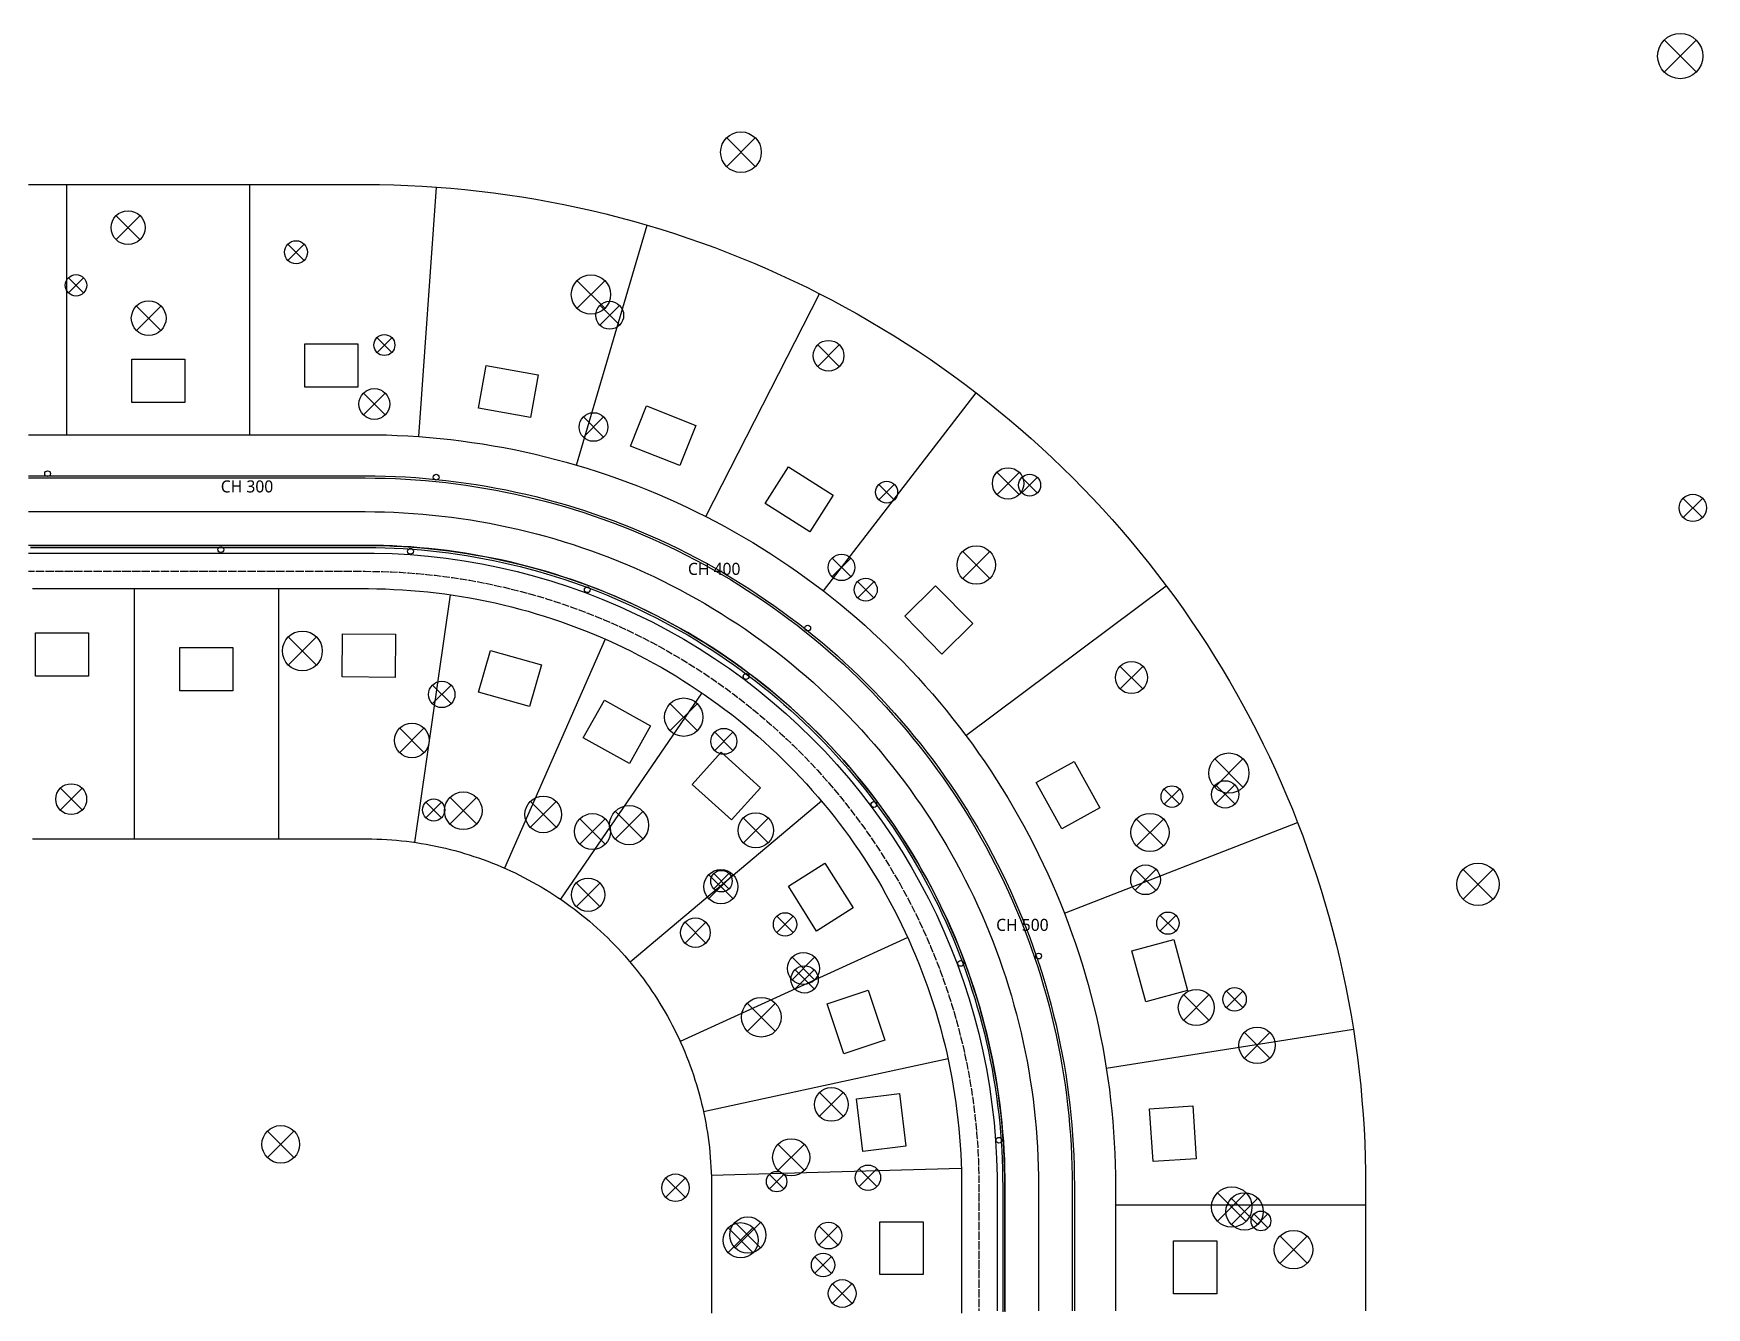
# Model space of a CAD drawing. Header units: metres. Extents: x 21 to 1014, y 0 to 577.
# Drawn here: x 321.1 to 668.9, y 279.6 to 544.4 of the extents above; entities that cross this region are included whole.
import ezdxf

# ---------------------------------------------------------------- set-up
doc = ezdxf.new("R2010")
doc.units = ezdxf.units.M
doc.linetypes.add('CENTER', pattern=[5.08, 3.175, -0.635, 0.635, -0.635])
doc.linetypes.add('DASHED', pattern=[1.524, 1.27, -0.254])
for name, color, linetype in [('C-ANNO', 7, 'CONTINUOUS'), ('C-BLDG', 9, 'CONTINUOUS'), ('C-DRAIN', 5, 'CONTINUOUS'), ('C-PROP-CADASTRE', 4, 'CONTINUOUS'), ('C-ROAD-CL', 1, 'CENTER'), ('C-ROAD-KERB', 7, 'CONTINUOUS'), ('C-ROAD-PAVE', 8, 'CONTINUOUS'), ('C-VEG-TREE', 3, 'CONTINUOUS'), ('C-WATR', 140, 'DASHED')]:
    doc.layers.add(name, color=color, linetype=linetype)
doc.styles.add('OpenSans', font='OpenSans-Regular.ttf')

# ---------------------------------------------------------------- blocks, each defined once
blk = doc.blocks.new('TREE')
for p, q in [((-0.7, -0.7), (0.7, 0.7)), ((-0.7, 0.7), (0.7, -0.7))]:
    blk.add_line(p, q)
blk.add_circle((0, 0), 1)

msp = doc.modelspace()

# ---------------------------------------------------------------- linework, layer by layer
at = {"layer": 'C-BLDG'}
for points in [[(341.5, 476.67851), (352.5, 476.67851), (352.5, 467.67851), (341.5, 467.67851)], [(377.5, 479.87885), (388.5, 479.87885), (388.5, 470.87885), (377.5, 470.87885)], [(415.16498, 475.38708), (425.99006, 473.43322), (424.39145, 464.57633), (413.56636, 466.53019)], [(448.51377, 466.99048), (458.7349, 462.92495), (455.40856, 454.56221), (445.18743, 458.62774)], [(478.00646, 454.32879), (487.30114, 448.44585), (482.48783, 440.84112), (473.19315, 446.72405)], [(508.59563, 429.56029), (516.31557, 421.72432), (509.90432, 415.408), (502.18438, 423.24398)], [(321.5, 419.78075), (332.5, 419.78075), (332.5, 410.78075), (321.5, 410.78075)], [(385.31869, 419.63401), (396.31841, 419.55544), (396.25412, 410.55567), (385.2544, 410.63424)], [(351.5, 416.74519), (362.5, 416.74519), (362.5, 407.74519), (351.5, 407.74519)], [(416.07448, 416.16816), (426.65042, 413.14336), (424.17558, 404.49031), (413.59964, 407.51512)], [(439.73472, 405.83743), (449.35021, 400.49493), (444.97908, 392.62771), (435.36358, 397.97021)], [(464.04261, 394.98671), (472.19747, 387.60443), (466.15742, 380.93227), (458.00255, 388.31455)], [(537.38732, 393.05821), (542.72374, 383.43934), (534.85376, 379.07318), (529.51734, 388.69205)], [(485.6035, 371.93276), (491.48056, 362.63437), (483.87278, 357.82587), (477.99572, 367.12426)], [(558.10773, 356.07542), (560.97443, 345.45553), (552.28543, 343.11005), (549.41873, 353.72993)], [(494.59894, 345.55112), (498.06748, 335.11228), (489.52662, 332.27438), (486.05808, 342.71321)], [(501.10996, 324.02771), (502.43549, 313.10787), (493.50107, 312.02334), (492.17554, 322.94319)], [(562.08124, 321.47955), (562.78095, 310.50182), (553.79918, 309.92933), (553.09946, 320.90705)], [(506.00301, 297.41149), (506.00301, 286.41149), (497.00301, 286.41149), (497.00301, 297.41149)], [(567.06225, 293.41149), (567.06225, 282.41149), (558.06225, 282.41149), (558.06225, 293.41149)]]:
    msp.add_lwpolyline(points, close=True, dxfattribs=at)
at = {"layer": 'C-DRAIN'}
msp.add_lwpolyline([(320, 436.4), (324, 436.4), (328, 436.4), (332, 436.4), (336, 436.4), (340, 436.4), (344, 436.4), (348, 436.4), (352, 436.4), (356, 436.4), (360, 436.4), (364, 436.4), (368, 436.4), (372, 436.4), (376, 436.4), (380, 436.4), (384, 436.4), (388, 436.4), (391.87708, 436.38659), (395.6297, 436.27934), (399.37774, 436.06494), (403.11811, 435.74355), (406.84778, 435.31543), (410.56369, 434.78095), (414.26282, 434.14053), (417.94215, 433.39469), (421.59867, 432.54405), (425.22939, 431.5893), (428.83136, 430.53121), (432.40162, 429.37066), (435.93728, 428.10859), (439.43544, 426.74603), (442.89325, 425.2841), (446.30789, 423.72397), (449.67656, 422.06694), (452.99652, 420.31435), (456.26505, 418.46763), (459.4795, 416.52829), (462.63723, 414.49791), (465.73567, 412.37816), (468.77229, 410.17075), (471.74461, 407.87749), (474.6502, 405.50026), (477.4867, 403.041), (480.25178, 400.5017), (482.9432, 397.88445), (485.55875, 395.19139), (488.09629, 392.4247), (490.55376, 389.58665), (492.92916, 386.67955), (495.22053, 383.70578), (497.42602, 380.66777), (499.54381, 377.56799), (501.5722, 374.40897), (503.5095, 371.1933), (505.35415, 367.9236), (507.10465, 364.60253), (508.75955, 361.23281), (510.31751, 357.81719), (511.77727, 354.35846), (513.13761, 350.85944), (514.39745, 347.32298), (515.55574, 343.75198), (516.61155, 340.14935), (517.564, 336.51802), (518.41233, 332.86097), (519.15584, 329.18117), (519.79392, 325.48164), (520.32606, 321.76538), (520.75182, 318.03545), (521.07084, 314.29487), (521.28288, 310.5467), (521.38775, 306.79401), (521.4, 302.91149), (521.4, 298.91149), (521.4, 294.91149), (521.4, 290.91149), (521.4, 286.91149), (521.4, 282.91149), (521.4, 278.91149)], dxfattribs=at)
for centre in [(324, 452.9), (404.76536, 452.16112), (360, 437.1), (399.42769, 436.76315), (436.182, 428.76442), (482.00934, 420.7959), (469.19193, 410.73102), (495.78107, 384.12507), (513.7936, 351.10374), (530.01813, 352.63751), (521.76909, 314.34438)]:
    msp.add_circle(centre, 0.6, dxfattribs=at)
at = {"layer": 'C-PROP-CADASTRE'}
for points in [[(320, 513), (322, 513), (324, 513), (326, 513), (328, 513), (330, 513), (332, 513), (334, 513), (336, 513), (338, 513), (340, 513), (342, 513), (344, 513), (346, 513), (348, 513), (350, 513), (352, 513), (354, 513), (356, 513), (358, 513), (360, 513), (362, 513), (364, 513), (366, 513), (368, 513), (370, 513), (372, 513), (374, 513), (376, 513), (378, 513), (380, 513), (382, 513), (384, 513), (386, 513), (388, 513), (390, 513), (392.97133, 512.97878), (395.94205, 512.91511), (398.91156, 512.80901), (401.87925, 512.6605), (404.84451, 512.46961), (407.80675, 512.23639), (410.76535, 511.96087), (413.71972, 511.64311), (416.66924, 511.28318), (419.61332, 510.88116), (422.55136, 510.43712), (425.48275, 509.95115), (428.40691, 509.42336), (431.32322, 508.85385), (434.2311, 508.24274), (437.12996, 507.59015), (440.0192, 506.89621), (442.89823, 506.16107), (445.76646, 505.38488), (448.62331, 504.5678), (451.4682, 503.70999), (454.30055, 502.81163), (457.11977, 501.87289), (459.9253, 500.89398), (462.71655, 499.8751), (465.49297, 498.81644), (468.25398, 497.71823), (470.99902, 496.58069), (473.72752, 495.40405), (476.43895, 494.18855), (479.13273, 492.93445), (481.80832, 491.64199), (484.46517, 490.31144), (487.10275, 488.94308), (489.72051, 487.53717), (492.31792, 486.09402), (494.89445, 484.6139), (497.44957, 483.09713), (499.98277, 481.54402), (502.49352, 479.95488), (504.98131, 478.33003), (507.44563, 476.66981), (509.88599, 474.97455), (512.30189, 473.24461), (514.69282, 471.48033), (517.0583, 469.68208), (519.39786, 467.85022), (521.71101, 465.98512), (523.99728, 464.08717), (526.2562, 462.15676), (528.48732, 460.19427), (530.69017, 458.20011), (532.86432, 456.17469), (535.0093, 454.11842), (537.1247, 452.03171), (539.21007, 449.915), (541.26499, 447.76871), (543.28903, 445.59329), (545.2818, 443.38917), (547.24288, 441.15681), (549.17186, 438.89667), (551.06836, 436.6092), (552.932, 434.29487), (554.76238, 431.95416), (556.55914, 429.58754), (558.3219, 427.19549), (560.05032, 424.7785), (561.74403, 422.33707), (563.40269, 419.8717), (565.02596, 417.38288), (566.61352, 414.87113), (568.16503, 412.33695), (569.68019, 409.78087), (571.15867, 407.20341), (572.60018, 404.60508), (574.00443, 401.98644), (575.37113, 399.34799), (576.7, 396.6903), (577.99076, 394.01389), (579.24317, 391.31932), (580.45695, 388.60713), (581.63186, 385.87787), (582.76766, 383.13212), (583.86413, 380.37041), (584.92103, 377.59333), (585.93815, 374.80143), (586.91529, 371.99529), (587.85224, 369.17547), (588.74881, 366.34256), (589.60483, 363.49713), (590.4201, 360.63976), (591.19448, 357.77103), (591.9278, 354.89154), (592.6199, 352.00186), (593.27066, 349.1026), (593.87993, 346.19433), (594.4476, 343.27765), (594.97354, 340.35317), (595.45766, 337.42146), (595.89984, 334.48315), (596.3, 331.53881), (596.65807, 328.58906), (596.97395, 325.6345), (597.2476, 322.67572), (597.47896, 319.71334), (597.66797, 316.74795), (597.8146, 313.78017), (597.91882, 310.81059), (597.98061, 307.83983), (598, 304.91149), (598, 302.91149), (598, 300.91149), (598, 298.91149), (598, 296.91149), (598, 294.91149), (598, 292.91149), (598, 290.91149), (598, 288.91149), (598, 286.91149), (598, 284.91149), (598, 282.91149), (598, 280.91149), (598, 278.91149)], [(328, 461), (328, 513)], [(366, 461), (366, 513)], [(401.13338, 460.60221), (404.84451, 512.46961)], [(433.96748, 454.67585), (448.62331, 504.5678)], [(460.84888, 443.98358), (484.46517, 490.31144)], [(485.29373, 428.51156), (517.0583, 469.68208)], [(320, 461), (322, 461), (324, 461), (326, 461), (328, 461), (330, 461), (332, 461), (334, 461), (336, 461), (338, 461), (340, 461), (342, 461), (344, 461), (346, 461), (348, 461), (350, 461), (352, 461), (354, 461), (356, 461), (358, 461), (360, 461), (362, 461), (364, 461), (366, 461), (368, 461), (370, 461), (372, 461), (374, 461), (376, 461), (378, 461), (380, 461), (382, 461), (384, 461), (386, 461), (388, 461), (390, 461), (392.2285, 460.98408), (394.45654, 460.93633), (396.68367, 460.85676), (398.90944, 460.74538), (401.13338, 460.60221), (403.35506, 460.42729), (405.57401, 460.22065), (407.78979, 459.98233), (410.00193, 459.71239), (412.20999, 459.41087), (414.41352, 459.07784), (416.61206, 458.71336), (418.80518, 458.31752), (420.99242, 457.89039), (423.17333, 457.43205), (425.34747, 456.94261), (427.5144, 456.42216), (429.67367, 455.87081), (431.82484, 455.28866), (433.96748, 454.67585), (436.10115, 454.03249), (438.22541, 453.35872), (440.33983, 452.65467), (442.44397, 451.92049), (444.53741, 451.15632), (446.61973, 450.36233), (448.69048, 449.53867), (450.74926, 448.68552), (452.79564, 447.80304), (454.82921, 446.89141), (456.84955, 445.95084), (458.85624, 444.98149), (460.84888, 443.98358), (462.82706, 442.95731), (464.79038, 441.90288), (466.73844, 440.82051), (468.67084, 439.71043), (470.58718, 438.57285), (472.48708, 437.40801), (474.37014, 436.21616), (476.23598, 434.99752), (478.08423, 433.75236), (479.91449, 432.48091), (481.72641, 431.18346), (483.51961, 429.86025), (485.29373, 428.51156), (487.0484, 427.13766), (488.78326, 425.73884), (490.49796, 424.31538), (492.19215, 422.86757), (493.86549, 421.3957), (495.51763, 419.90009), (497.14824, 418.38102), (498.75698, 416.83881), (500.34352, 415.27378), (501.90755, 413.68625), (503.44874, 412.07653), (504.96678, 410.44496), (506.46135, 408.79188), (507.93216, 407.11761), (509.3789, 405.4225), (510.80127, 403.7069), (512.199, 401.97116), (513.57178, 400.21562), (514.91935, 398.44065), (516.24143, 396.64662), (517.53774, 394.83388), (518.80802, 393.00281), (520.05202, 391.15377), (521.26947, 389.28716), (522.46014, 387.40334), (523.62377, 385.50271), (524.76014, 383.58565), (525.869, 381.65255), (526.95014, 379.70381), (528.00332, 377.73983), (529.02835, 375.76099), (530.025, 373.76772), (530.99307, 371.76042), (531.93237, 369.73949), (532.84271, 367.70534), (533.72389, 365.6584), (534.57575, 363.59909), (535.3981, 361.52781), (536.19077, 359.445), (536.95362, 357.35107), (537.68647, 355.24646), (538.38918, 353.1316), (539.06161, 351.00692), (539.70362, 348.87284), (540.31508, 346.72982), (540.89586, 344.57827), (541.44585, 342.41865), (541.96493, 340.2514), (542.45299, 338.07695), (542.90995, 335.89575), (543.3357, 333.70824), (543.73016, 331.51487), (544.09324, 329.3161), (544.42488, 327.11236), (544.725, 324.90411), (544.99355, 322.6918), (545.23047, 320.47587), (545.4357, 318.25679), (545.60922, 316.035), (545.75098, 313.81096), (545.86095, 311.58513), (545.93912, 309.35795), (545.98546, 307.12988), (546, 304.91149), (546, 302.91149), (546, 300.91149), (546, 298.91149), (546, 296.91149), (546, 294.91149), (546, 292.91149), (546, 290.91149), (546, 288.91149), (546, 286.91149), (546, 284.91149), (546, 282.91149), (546, 280.91149), (546, 278.91149)], [(320.84783, 429), (322.84565, 429), (324.84348, 429), (326.8413, 429), (328.83913, 429), (330.83696, 429), (332.83478, 429), (334.83261, 429), (336.83043, 429), (338.82826, 429), (340.82609, 429), (342.82391, 429), (344.82174, 429), (346.81957, 429), (348.81739, 429), (350.81522, 429), (352.81304, 429), (354.81087, 429), (356.8087, 429), (358.80652, 429), (360.80435, 429), (362.80217, 429), (364.8, 429), (366.79783, 429), (368.79565, 429), (370.79348, 429), (372.7913, 429), (374.78913, 429), (376.78696, 429), (378.78478, 429), (380.78261, 429), (382.78043, 429), (384.77826, 429), (386.77609, 429), (388.77391, 429), (390.68354, 428.99812), (392.45288, 428.97574), (394.22173, 428.92811), (395.98972, 428.85525), (397.75649, 428.75717), (399.52167, 428.63389), (401.28492, 428.48543), (403.04587, 428.31182), (404.80417, 428.1131), (406.55945, 427.88932), (408.31136, 427.64051), (410.05954, 427.36672), (411.80363, 427.06802), (413.54328, 426.74446), (415.27814, 426.39611), (417.00786, 426.02304), (418.73207, 425.62532), (420.45043, 425.20304), (422.16259, 424.75628), (423.8682, 424.28514), (425.56692, 423.78971), (427.25839, 423.27008), (428.94228, 422.72637), (430.61823, 422.15869), (432.28592, 421.56715), (433.94499, 420.95188), (435.59511, 420.31299), (437.23595, 419.65062), (438.86717, 418.9649), (440.48844, 418.25598), (442.09943, 417.52399), (443.69981, 416.76909), (445.28926, 415.99143), (446.86744, 415.19117), (448.43405, 414.36847), (449.98875, 413.5235), (451.53124, 412.65643), (453.0612, 411.76743), (454.57832, 410.8567), (456.08229, 409.92441), (457.5728, 408.97075), (459.04955, 407.99592), (460.51224, 407.00012), (461.96058, 405.98354), (463.39425, 404.9464), (464.81299, 403.88891), (466.21648, 402.81129), (467.60446, 401.71374), (468.97664, 400.5965), (470.33273, 399.45979), (471.67246, 398.30385), (472.99557, 397.12891), (474.30177, 395.93521), (475.5908, 394.72299), (476.86241, 393.4925), (478.11633, 392.24399), (479.3523, 390.97771), (480.57008, 389.69393), (481.76941, 388.39289), (482.95006, 387.07488), (484.11178, 385.74015), (485.25434, 384.38899), (486.3775, 383.02165), (487.48103, 381.63843), (488.56471, 380.2396), (489.62832, 378.82545), (490.67165, 377.39627), (491.69447, 375.95234), (492.69658, 374.49397), (493.67778, 373.02144), (494.63787, 371.53507), (495.57666, 370.03514), (496.49394, 368.52197), (497.38954, 366.99587), (498.26326, 365.45714), (499.11495, 363.9061), (499.94441, 362.34306), (500.75148, 360.76835), (501.536, 359.18228), (502.29781, 357.58518), (503.03675, 355.97737), (503.75268, 354.35918), (504.44544, 352.73094), (505.11489, 351.09297), (505.7609, 349.44563), (506.38334, 347.78923), (506.98208, 346.12411), (507.557, 344.45063), (508.10798, 342.76911), (508.63491, 341.0799), (509.13768, 339.38334), (509.61619, 337.67978), (510.07034, 335.96956), (510.50004, 334.25304), (510.9052, 332.53056), (511.28575, 330.80248), (511.64159, 329.06914), (511.97266, 327.3309), (512.2789, 325.58811), (512.56024, 323.84113), (512.81662, 322.09032), (513.04798, 320.33602), (513.2543, 318.5786), (513.43551, 316.81842), (513.59159, 315.05583), (513.7225, 313.29119), (513.82821, 311.52486), (513.90871, 309.7572), (513.96398, 307.98858), (513.994, 306.21935), (514, 304.37888), (514, 302.38105), (514, 300.38322), (514, 298.3854), (514, 296.38757), (514, 294.38975), (514, 292.39192), (514, 290.39409), (514, 288.39627), (514, 286.39844), (514, 284.40062), (514, 282.40279), (514, 280.40496), (514, 278.40714)], [(342, 429), (342, 377)], [(372, 429), (372, 377)], [(514.91935, 398.44065), (556.55914, 429.58754)], [(407.65409, 427.73684), (400.25076, 376.26655)], [(439.91449, 418.51011), (418.9826, 370.90909)], [(460.01567, 407.34162), (430.65426, 364.42416)], [(484.89092, 384.82301), (445.09795, 351.34885)], [(535.3981, 361.52781), (583.86413, 380.37041)], [(320.84783, 377), (322.84565, 377), (324.84348, 377), (326.8413, 377), (328.83913, 377), (330.83696, 377), (332.83478, 377), (334.83261, 377), (336.83043, 377), (338.82826, 377), (340.82609, 377), (342.82391, 377), (344.82174, 377), (346.81957, 377), (348.81739, 377), (350.81522, 377), (352.81304, 377), (354.81087, 377), (356.8087, 377), (358.80652, 377), (360.80435, 377), (362.80217, 377), (364.8, 377), (366.79783, 377), (368.79565, 377), (370.79348, 377), (372.7913, 377), (374.78913, 377), (376.78696, 377), (378.78478, 377), (380.78261, 377), (382.78043, 377), (384.77826, 377), (386.77609, 377), (388.77391, 377), (390.39689, 376.99891), (391.42425, 376.98591), (392.45133, 376.95826), (393.4779, 376.91595), (394.50377, 376.859), (395.52871, 376.78742), (396.55254, 376.70122), (397.57502, 376.60041), (398.59597, 376.48503), (399.61516, 376.35509), (400.6324, 376.21062), (401.64747, 376.05165), (402.66017, 375.87821), (403.67029, 375.69033), (404.67763, 375.48806), (405.68198, 375.27144), (406.68314, 375.04051), (407.6809, 374.79531), (408.67505, 374.53591), (409.66541, 374.26234), (410.65176, 373.97467), (411.63391, 373.67295), (412.61165, 373.35725), (413.58478, 373.02763), (414.55311, 372.68415), (415.51645, 372.3269), (416.47458, 371.95593), (417.42733, 371.57133), (418.37449, 371.17317), (419.31587, 370.76154), (420.25128, 370.33651), (421.18054, 369.89818), (422.10344, 369.44664), (423.0198, 368.98197), (423.92945, 368.50427), (424.83218, 368.01364), (425.72782, 367.51018), (426.61618, 366.99399), (427.49709, 366.46518), (428.37036, 365.92385), (429.23582, 365.37011), (430.09329, 364.80408), (430.94259, 364.22587), (431.78356, 363.6356), (432.61602, 363.0334), (433.4398, 362.41937), (434.25473, 361.79365), (435.06066, 361.15637), (435.8574, 360.50765), (436.64481, 359.84762), (437.42272, 359.17643), (438.19097, 358.49421), (438.94941, 357.80109), (439.69789, 357.09722), (440.43624, 356.38274), (441.16432, 355.6578), (441.88198, 354.92254), (442.58908, 354.17712), (443.28547, 353.42168), (443.971, 352.65638), (444.64555, 351.88138), (445.30897, 351.09683), (445.96113, 350.3029), (446.60189, 349.49973), (447.23112, 348.68751), (447.8487, 347.86639), (448.4545, 347.03654), (449.0484, 346.19814), (449.63027, 345.35134), (450.2, 344.49632), (450.75748, 343.63327), (451.30257, 342.76234), (451.83519, 341.88373), (452.35521, 340.9976), (452.86254, 340.10415), (453.35707, 339.20354), (453.83869, 338.29597), (454.30731, 337.38162), (454.76284, 336.46068), (455.20518, 335.53333), (455.63424, 334.59976), (456.04994, 333.66017), (456.45219, 332.71474), (456.8409, 331.76366), (457.21601, 330.80714), (457.57742, 329.84536), (457.92508, 328.87852), (458.2589, 327.90682), (458.57883, 326.93045), (458.88478, 325.94962), (459.17672, 324.96452), (459.45456, 323.97536), (459.71826, 322.98233), (459.96776, 321.98564), (460.20302, 320.98549), (460.42398, 319.98209), (460.6306, 318.97563), (460.82284, 317.96633), (461.00065, 316.95439), (461.16401, 315.94001), (461.31287, 314.92341), (461.44722, 313.90479), (461.56701, 312.88435), (461.67223, 311.86231), (461.76286, 310.83887), (461.83887, 309.81424), (461.90025, 308.78863), (461.94699, 307.76225), (461.97909, 306.7353), (461.99652, 305.70801), (462, 304.37888), (462, 302.38105), (462, 300.38322), (462, 298.3854), (462, 296.38757), (462, 294.38975), (462, 292.39192), (462, 290.39409), (462, 288.39627), (462, 286.39844), (462, 284.40062), (462, 282.40279), (462, 280.40496), (462, 278.40714)], [(502.81804, 356.45959), (455.50725, 334.87976)], [(544.09324, 329.3161), (595.45766, 337.42146)], [(511.18059, 331.29193), (460.36292, 320.26628)], [(513.95161, 308.46401), (461.9719, 307.01136)], [(546, 300.91149), (598, 300.91149)]]:
    msp.add_lwpolyline(points, dxfattribs=at)
at = {"layer": 'C-ROAD-CL'}
msp.add_lwpolyline([(320, 445), (322, 445), (324, 445), (326, 445), (328, 445), (330, 445), (332, 445), (334, 445), (336, 445), (338, 445), (340, 445), (342, 445), (344, 445), (346, 445), (348, 445), (350, 445), (352, 445), (354, 445), (356, 445), (358, 445), (360, 445), (362, 445), (364, 445), (366, 445), (368, 445), (370, 445), (372, 445), (374, 445), (376, 445), (378, 445), (380, 445), (382, 445), (384, 445), (386, 445), (388, 445), (390, 445), (391.99993, 444.98571), (393.99946, 444.94286), (395.99816, 444.87145), (397.99565, 444.77149), (399.9915, 444.64301), (401.98531, 444.48603), (403.97668, 444.30058), (405.96519, 444.08671), (407.95045, 443.84445), (409.93204, 443.57386), (411.90957, 443.27498), (413.88262, 442.94789), (415.8508, 442.59265), (417.81371, 442.20932), (419.77093, 441.798), (421.72209, 441.35875), (423.66677, 440.89168), (425.60457, 440.39688), (427.53512, 439.87444), (429.458, 439.32448), (431.37283, 438.74711), (433.27922, 438.14244), (435.17677, 437.5106), (437.0651, 436.85172), (438.94383, 436.16593), (440.81257, 435.45337), (442.67095, 434.71419), (444.51857, 433.94854), (446.35506, 433.15657), (448.18006, 432.33845), (449.99318, 431.49434), (451.79406, 430.62442), (453.58233, 429.72886), (455.35762, 428.80784), (457.11958, 427.86156), (458.86783, 426.8902), (460.60203, 425.89397), (462.32183, 424.87307), (464.02686, 423.82771), (465.71679, 422.75809), (467.39127, 421.66444), (469.04995, 420.54699), (470.6925, 419.40595), (472.31858, 418.24156), (473.92786, 417.05407), (475.52001, 415.84371), (477.09471, 414.61072), (478.65164, 413.35537), (480.19048, 412.07791), (481.71091, 410.77859), (483.21262, 409.45768), (484.69531, 408.11546), (486.15867, 406.7522), (487.60242, 405.36816), (489.02624, 403.96365), (490.42985, 402.53894), (491.81297, 401.09432), (493.17531, 399.6301), (494.5166, 398.14656), (495.83655, 396.64401), (497.13491, 395.12276), (498.4114, 393.58312), (499.66577, 392.0254), (500.89775, 390.44992), (502.10711, 388.857), (503.29359, 387.24696), (504.45694, 385.62015), (505.59694, 383.97688), (506.71335, 382.31749), (507.80594, 380.64232), (508.87448, 378.95172), (509.91877, 377.24602), (510.93859, 375.52559), (511.93372, 373.79075), (512.90397, 372.04188), (513.84914, 370.27933), (514.76903, 368.50346), (515.66346, 366.71462), (516.53225, 364.91319), (517.37521, 363.09954), (518.19218, 361.27403), (518.98298, 359.43703), (519.74747, 357.58892), (520.48547, 355.73009), (521.19685, 353.86089), (521.88145, 351.98173), (522.53914, 350.09298), (523.16978, 348.19503), (523.77324, 346.28826), (524.3494, 344.37307), (524.89815, 342.44984), (525.41936, 340.51896), (525.91294, 338.58084), (526.37878, 336.63587), (526.81679, 334.68444), (527.22688, 332.72695), (527.60896, 330.7638), (527.96296, 328.7954), (528.28881, 326.82214), (528.58643, 324.84443), (528.85577, 322.86266), (529.09678, 320.87725), (529.30939, 318.8886), (529.49358, 316.89712), (529.6493, 314.90321), (529.77652, 312.90728), (529.87521, 310.90973), (529.94536, 308.91098), (529.98695, 306.91143), (530, 304.91149), (530, 302.91149), (530, 300.91149), (530, 298.91149), (530, 296.91149), (530, 294.91149), (530, 292.91149), (530, 290.91149), (530, 288.91149), (530, 286.91149), (530, 284.91149), (530, 282.91149), (530, 280.91149), (530, 278.91149)], dxfattribs=at)
at = {"layer": 'C-ROAD-KERB'}
for points in [[(320, 452.45), (322, 452.45), (324, 452.45), (326, 452.45), (328, 452.45), (330, 452.45), (332, 452.45), (334, 452.45), (336, 452.45), (338, 452.45), (340, 452.45), (342, 452.45), (344, 452.45), (346, 452.45), (348, 452.45), (350, 452.45), (352, 452.45), (354, 452.45), (356, 452.45), (358, 452.45), (360, 452.45), (362, 452.45), (364, 452.45), (366, 452.45), (368, 452.45), (370, 452.45), (372, 452.45), (374, 452.45), (376, 452.45), (378, 452.45), (380, 452.45), (382, 452.45), (384, 452.45), (386, 452.45), (388, 452.45), (390, 452.45), (392.10636, 452.43495), (394.21228, 452.38982), (396.31735, 452.31461), (398.42113, 452.20933), (400.52319, 452.07401), (402.6231, 451.90868), (404.72044, 451.71336), (406.81477, 451.48811), (408.90567, 451.23296), (410.99271, 450.94797), (413.07547, 450.63319), (415.15352, 450.28869), (417.22643, 449.91454), (419.29379, 449.51082), (421.35517, 449.0776), (423.41016, 448.61499), (425.45832, 448.12306), (427.49925, 447.60192), (429.53252, 447.05169), (431.55773, 446.47246), (433.57445, 445.86437), (435.58229, 445.22752), (437.58082, 444.56206), (439.56964, 443.86811), (441.54834, 443.14583), (443.51653, 442.39536), (445.47379, 441.61684), (447.41973, 440.81044), (449.35396, 439.97633), (451.27607, 439.11467), (453.18568, 438.22565), (455.08239, 437.30943), (456.96582, 436.36621), (458.83558, 435.39619), (460.6913, 434.39955), (462.53258, 433.3765), (464.35907, 432.32726), (466.17038, 431.25203), (467.96615, 430.15104), (469.746, 429.0245), (471.50959, 427.87266), (473.25653, 426.69574), (474.98649, 425.49398), (476.6991, 424.26763), (478.39402, 423.01695), (480.0709, 421.74218), (481.7294, 420.44358), (483.36917, 419.12143), (484.9899, 417.77598), (486.59124, 416.40752), (488.17286, 415.01632), (489.73445, 413.60268), (491.27569, 412.16687), (492.79626, 410.70918), (494.29585, 409.22993), (495.77416, 407.7294), (497.23088, 406.20791), (498.66571, 404.66577), (500.07837, 403.10328), (501.46857, 401.52078), (502.83601, 399.91858), (504.18043, 398.297), (505.50155, 396.65639), (506.7991, 394.99707), (508.07281, 393.31939), (509.32242, 391.62368), (510.54769, 389.91029), (511.74835, 388.17957), (512.92417, 386.43188), (514.0749, 384.66758), (515.20031, 382.88701), (516.30016, 381.09055), (517.37425, 379.27855), (518.42234, 377.4514), (519.44422, 375.60947), (520.43968, 373.75312), (521.40853, 371.88275), (522.35055, 369.99872), (523.26557, 368.10143), (524.15339, 366.19126), (525.01383, 364.26861), (525.84672, 362.33386), (526.65189, 360.38741), (527.42916, 358.42965), (528.17839, 356.46099), (528.89943, 354.48183), (529.59211, 352.49257), (530.25631, 350.49362), (530.89189, 348.48539), (531.49871, 346.46828), (532.07665, 344.4427), (532.62561, 342.40908), (533.14545, 340.36782), (533.63608, 338.31935), (534.0974, 336.26408), (534.52931, 334.20242), (534.93172, 332.13481), (535.30456, 330.06166), (535.64775, 327.98339), (535.96121, 325.90043), (536.24488, 323.81321), (536.49871, 321.72215), (536.72264, 319.62768), (536.91663, 317.53022), (537.08064, 315.4302), (537.21463, 313.32806), (537.31857, 311.22421), (537.39245, 309.1191), (537.43626, 307.01314), (537.45, 304.91149), (537.45, 302.91149), (537.45, 300.91149), (537.45, 298.91149), (537.45, 296.91149), (537.45, 294.91149), (537.45, 292.91149), (537.45, 290.91149), (537.45, 288.91149), (537.45, 286.91149), (537.45, 284.91149), (537.45, 282.91149), (537.45, 280.91149), (537.45, 278.91149)], [(320, 452), (322, 452), (324, 452), (326, 452), (328, 452), (330, 452), (332, 452), (334, 452), (336, 452), (338, 452), (340, 452), (342, 452), (344, 452), (346, 452), (348, 452), (350, 452), (352, 452), (354, 452), (356, 452), (358, 452), (360, 452), (362, 452), (364, 452), (366, 452), (368, 452), (370, 452), (372, 452), (374, 452), (376, 452), (378, 452), (380, 452), (382, 452), (384, 452), (386, 452), (388, 452), (390, 452), (392.09993, 451.985), (394.19943, 451.94), (396.29807, 451.86502), (398.39543, 451.76007), (400.49107, 451.62516), (402.58458, 451.46033), (404.67551, 451.26561), (406.76345, 451.04104), (408.84797, 450.78667), (410.92864, 450.50255), (413.00505, 450.18873), (415.07675, 449.84528), (417.14334, 449.47228), (419.20439, 449.06979), (421.25948, 448.63789), (423.30819, 448.17669), (425.3501, 447.68626), (427.3848, 447.16672), (429.41187, 446.61816), (431.4309, 446.04071), (433.44147, 445.43446), (435.44318, 444.79956), (437.43561, 444.13613), (439.41836, 443.44431), (441.39102, 442.72423), (443.3532, 441.97604), (445.30449, 441.1999), (447.2445, 440.39597), (449.17282, 439.5644), (451.08906, 438.70537), (452.99284, 437.81906), (454.88376, 436.90564), (456.76145, 435.9653), (458.6255, 434.99823), (460.47555, 434.00464), (462.31122, 432.98471), (464.13214, 431.93867), (465.93792, 430.86672), (467.72821, 429.76909), (469.50263, 428.64599), (471.26083, 427.49766), (473.00244, 426.32434), (474.72712, 425.12625), (476.43451, 423.90364), (478.12425, 422.65677), (479.79601, 421.38589), (481.44945, 420.09126), (483.08422, 418.77314), (484.7, 417.4318), (486.29645, 416.06752), (487.87325, 414.68057), (489.43007, 413.27123), (490.96661, 411.83981), (492.48254, 410.38657), (493.97755, 408.91183), (495.45135, 407.41589), (496.90362, 405.89904), (498.33408, 404.3616), (499.74243, 402.80389), (501.12838, 401.22621), (502.49165, 399.6289), (503.83197, 398.01227), (505.14906, 396.37667), (506.44264, 394.72241), (507.71247, 393.04985), (508.95827, 391.35931), (510.17979, 389.65115), (511.37679, 387.92572), (512.54902, 386.18336), (513.69623, 384.42444), (514.81821, 382.64931), (515.91471, 380.85833), (516.98552, 379.05186), (518.03041, 377.23029), (519.04917, 375.39398), (520.04159, 373.5433), (521.00748, 371.67863), (521.94663, 369.80035), (522.85886, 367.90885), (523.74397, 366.00452), (524.60178, 364.08773), (525.43213, 362.15888), (526.23484, 360.21837), (527.00975, 358.26659), (527.75669, 356.30394), (528.47552, 354.33082), (529.16609, 352.34763), (529.82827, 350.35478), (530.4619, 348.35267), (531.06687, 346.34172), (531.64305, 344.32233), (532.19033, 342.29491), (532.70859, 340.25989), (533.19772, 338.21766), (533.65763, 336.16866), (534.08822, 334.1133), (534.48941, 332.05199), (534.86111, 329.98517), (535.20325, 327.91325), (535.51575, 325.83665), (535.79856, 323.75579), (536.05161, 321.67112), (536.27486, 319.58303), (536.46826, 317.49198), (536.63176, 315.39837), (536.76534, 313.30264), (536.86897, 311.20522), (536.94263, 309.10653), (536.9863, 307.007), (537, 304.91149), (537, 302.91149), (537, 300.91149), (537, 298.91149), (537, 296.91149), (537, 294.91149), (537, 292.91149), (537, 290.91149), (537, 288.91149), (537, 286.91149), (537, 284.91149), (537, 282.91149), (537, 280.91149), (537, 278.91149)], [(320.42484, 438), (322.42375, 438), (324.42266, 438), (326.42157, 438), (328.42048, 438), (330.41939, 438), (332.4183, 438), (334.41721, 438), (336.41612, 438), (338.41503, 438), (340.41394, 438), (342.41285, 438), (344.41176, 438), (346.41068, 438), (348.40959, 438), (350.4085, 438), (352.40741, 438), (354.40632, 438), (356.40523, 438), (358.40414, 438), (360.40305, 438), (362.40196, 438), (364.40087, 438), (366.39978, 438), (368.39869, 438), (370.3976, 438), (372.39651, 438), (374.39542, 438), (376.39434, 438), (378.39325, 438), (380.39216, 438), (382.39107, 438), (384.38998, 438), (386.38889, 438), (388.3878, 438), (390.36737, 437.99949), (392.26623, 437.98069), (394.16462, 437.93478), (396.06217, 437.86177), (397.95848, 437.76168), (399.85317, 437.63452), (401.74584, 437.48032), (403.63613, 437.29912), (405.52363, 437.09094), (407.40797, 436.85584), (409.28876, 436.59386), (411.16562, 436.30505), (413.03816, 435.98948), (414.90601, 435.6472), (416.76878, 435.27829), (418.62609, 434.88282), (420.47757, 434.46087), (422.32283, 434.01254), (424.16151, 433.5379), (425.99322, 433.03706), (427.8176, 432.51012), (429.63426, 431.95718), (431.44284, 431.37836), (433.24298, 430.77378), (435.0343, 430.14356), (436.81644, 429.48783), (438.58904, 428.80673), (440.35173, 428.10038), (442.10416, 427.36894), (443.84596, 426.61255), (445.57679, 425.83137), (447.29629, 425.02556), (449.00411, 424.19528), (450.6999, 423.3407), (452.38332, 422.462), (454.05401, 421.55936), (455.71166, 420.63295), (457.3559, 419.68297), (458.98642, 418.70961), (460.60287, 417.71307), (462.20493, 416.69355), (463.79226, 415.65126), (465.36456, 414.58642), (466.92149, 413.49923), (468.46275, 412.38993), (469.988, 411.25874), (471.49695, 410.10588), (472.98929, 408.9316), (474.46471, 407.73613), (475.92291, 406.51972), (477.36359, 405.28261), (478.78647, 404.02506), (480.19124, 402.74732), (481.57763, 401.44966), (482.94535, 400.13233), (484.29413, 398.79562), (485.62368, 397.43978), (486.93374, 396.06509), (488.22403, 394.67184), (489.49431, 393.26031), (490.7443, 391.83079), (491.97375, 390.38357), (493.18242, 388.91894), (494.37005, 387.43721), (495.5364, 385.93867), (496.68124, 384.42363), (497.80434, 382.8924), (498.90545, 381.34529), (499.98437, 379.78261), (501.04086, 378.20469), (502.07472, 376.61185), (503.08573, 375.00441), (504.07369, 373.3827), (505.03839, 371.74705), (505.97964, 370.09779), (506.89725, 368.43526), (507.79103, 366.7598), (508.6608, 365.07175), (509.50637, 363.37145), (510.32759, 361.65926), (511.12427, 359.93551), (511.89627, 358.20057), (512.64341, 356.45478), (513.36555, 354.6985), (514.06254, 352.93209), (514.73425, 351.1559), (515.38052, 349.37031), (516.00124, 347.57568), (516.59627, 345.77236), (517.16549, 343.96073), (517.70879, 342.14116), (518.22605, 340.31402), (518.71717, 338.47968), (519.18206, 336.63852), (519.62061, 334.7909), (520.03273, 332.93721), (520.41835, 331.07783), (520.77738, 329.21313), (521.10976, 327.3435), (521.4154, 325.46931), (521.69426, 323.59094), (521.94626, 321.70879), (522.17137, 319.82323), (522.36954, 317.93465), (522.54072, 316.04343), (522.68488, 314.14996), (522.802, 312.25463), (522.89204, 310.35782), (522.95499, 308.45991), (522.99084, 306.5613), (523, 304.6446), (523, 302.64569), (523, 300.64678), (523, 298.64787), (523, 296.64896), (523, 294.65005), (523, 292.65114), (523, 290.65223), (523, 288.65332), (523, 286.65441), (523, 284.65549), (523, 282.65658), (523, 280.65767), (523, 278.65876)], [(320.42484, 437.55), (322.42375, 437.55), (324.42266, 437.55), (326.42157, 437.55), (328.42048, 437.55), (330.41939, 437.55), (332.4183, 437.55), (334.41721, 437.55), (336.41612, 437.55), (338.41503, 437.55), (340.41394, 437.55), (342.41285, 437.55), (344.41176, 437.55), (346.41068, 437.55), (348.40959, 437.55), (350.4085, 437.55), (352.40741, 437.55), (354.40632, 437.55), (356.40523, 437.55), (358.40414, 437.55), (360.40305, 437.55), (362.40196, 437.55), (364.40087, 437.55), (366.39978, 437.55), (368.39869, 437.55), (370.3976, 437.55), (372.39651, 437.55), (374.39542, 437.55), (376.39434, 437.55), (378.39325, 437.55), (380.39216, 437.55), (382.39107, 437.55), (384.38998, 437.55), (386.38889, 437.55), (388.3878, 437.55), (390.36613, 437.54949), (392.25856, 437.53076), (394.15053, 437.485), (396.04166, 437.41224), (397.93155, 437.31248), (399.81983, 437.18575), (401.7061, 437.03208), (403.58999, 436.85149), (405.47111, 436.64402), (407.34907, 436.40971), (409.2235, 436.14862), (411.09401, 435.86079), (412.96021, 435.54628), (414.82174, 435.20516), (416.67821, 434.8375), (418.52924, 434.44337), (420.37445, 434.02285), (422.21347, 433.57603), (424.04593, 433.103), (425.87144, 432.60385), (427.68964, 432.07869), (429.50016, 431.52763), (431.30262, 430.95077), (433.09667, 430.34823), (434.88193, 429.72015), (436.65804, 429.06663), (438.42464, 428.38783), (440.18137, 427.68387), (441.92787, 426.95491), (443.66378, 426.20108), (445.38875, 425.42254), (447.10243, 424.61946), (448.80447, 423.79199), (450.49452, 422.9403), (452.17224, 422.06457), (453.83729, 421.16498), (455.48932, 420.24171), (457.12801, 419.29494), (458.753, 418.32487), (460.36399, 417.33171), (461.96062, 416.31564), (463.54259, 415.27688), (465.10957, 414.21564), (466.66123, 413.13213), (468.19727, 412.02658), (469.71737, 410.89922), (471.22121, 409.75026), (472.7085, 408.57995), (474.17893, 407.38853), (475.63219, 406.17623), (477.068, 404.94331), (478.48606, 403.69001), (479.88609, 402.4166), (481.26778, 401.12333), (482.63088, 399.81046), (483.97509, 398.47826), (485.30014, 397.12701), (486.60576, 395.75698), (487.8917, 394.36844), (489.15767, 392.96169), (490.40343, 391.537), (491.62873, 390.09468), (492.8333, 388.63501), (494.01692, 387.15829), (495.17932, 385.66481), (496.32029, 384.1549), (497.43958, 382.62885), (498.53697, 381.08697), (499.61224, 379.52959), (500.66516, 377.95701), (501.69552, 376.36956), (502.70311, 374.76755), (503.68772, 373.15133), (504.64916, 371.52121), (505.58723, 369.87753), (506.50174, 368.22063), (507.39249, 366.55084), (508.25931, 364.8685), (509.10203, 363.17396), (509.92046, 361.46755), (510.71445, 359.74964), (511.48383, 358.02057), (512.22845, 356.28068), (512.94815, 354.53035), (513.64278, 352.76991), (514.31221, 350.99974), (514.9563, 349.22019), (515.57492, 347.43162), (516.16793, 345.63441), (516.73523, 343.82891), (517.27669, 342.0155), (517.7922, 340.19454), (518.28166, 338.36641), (518.74498, 336.53147), (519.18204, 334.69011), (519.59277, 332.84269), (519.97709, 330.9896), (520.3349, 329.13121), (520.66615, 327.2679), (520.97076, 325.40005), (521.24867, 323.52804), (521.49983, 321.65226), (521.72418, 319.77308), (521.92167, 317.89089), (522.09227, 316.00607), (522.23595, 314.11901), (522.35267, 312.23008), (522.4424, 310.33969), (522.50514, 308.4482), (522.54087, 306.55602), (522.55, 304.6446), (522.55, 302.64569), (522.55, 300.64678), (522.55, 298.64787), (522.55, 296.64896), (522.55, 294.65005), (522.55, 292.65114), (522.55, 290.65223), (522.55, 288.65332), (522.55, 286.65441), (522.55, 284.65549), (522.55, 282.65658), (522.55, 280.65767), (522.55, 278.65876)]]:
    msp.add_lwpolyline(points, dxfattribs=at)
at = {"layer": 'C-ROAD-PAVE'}
for points in [[(320, 452), (322, 452), (324, 452), (326, 452), (328, 452), (330, 452), (332, 452), (334, 452), (336, 452), (338, 452), (340, 452), (342, 452), (344, 452), (346, 452), (348, 452), (350, 452), (352, 452), (354, 452), (356, 452), (358, 452), (360, 452), (362, 452), (364, 452), (366, 452), (368, 452), (370, 452), (372, 452), (374, 452), (376, 452), (378, 452), (380, 452), (382, 452), (384, 452), (386, 452), (388, 452), (390, 452), (392.09993, 451.985), (394.19943, 451.94), (396.29807, 451.86502), (398.39543, 451.76007), (400.49107, 451.62516), (402.58458, 451.46033), (404.67551, 451.26561), (406.76345, 451.04104), (408.84797, 450.78667), (410.92864, 450.50255), (413.00505, 450.18873), (415.07675, 449.84528), (417.14334, 449.47228), (419.20439, 449.06979), (421.25948, 448.63789), (423.30819, 448.17669), (425.3501, 447.68626), (427.3848, 447.16672), (429.41187, 446.61816), (431.4309, 446.04071), (433.44147, 445.43446), (435.44318, 444.79956), (437.43561, 444.13613), (439.41836, 443.44431), (441.39102, 442.72423), (443.3532, 441.97604), (445.30449, 441.1999), (447.2445, 440.39597), (449.17282, 439.5644), (451.08906, 438.70537), (452.99284, 437.81906), (454.88376, 436.90564), (456.76145, 435.9653), (458.6255, 434.99823), (460.47555, 434.00464), (462.31122, 432.98471), (464.13214, 431.93867), (465.93792, 430.86672), (467.72821, 429.76909), (469.50263, 428.64599), (471.26083, 427.49766), (473.00244, 426.32434), (474.72712, 425.12625), (476.43451, 423.90364), (478.12425, 422.65677), (479.79601, 421.38589), (481.44945, 420.09126), (483.08422, 418.77314), (484.7, 417.4318), (486.29645, 416.06752), (487.87325, 414.68057), (489.43007, 413.27123), (490.96661, 411.83981), (492.48254, 410.38657), (493.97755, 408.91183), (495.45135, 407.41589), (496.90362, 405.89904), (498.33408, 404.3616), (499.74243, 402.80389), (501.12838, 401.22621), (502.49165, 399.6289), (503.83197, 398.01227), (505.14906, 396.37667), (506.44264, 394.72241), (507.71247, 393.04985), (508.95827, 391.35931), (510.17979, 389.65115), (511.37679, 387.92572), (512.54902, 386.18336), (513.69623, 384.42444), (514.81821, 382.64931), (515.91471, 380.85833), (516.98552, 379.05186), (518.03041, 377.23029), (519.04917, 375.39398), (520.04159, 373.5433), (521.00748, 371.67863), (521.94663, 369.80035), (522.85886, 367.90885), (523.74397, 366.00452), (524.60178, 364.08773), (525.43213, 362.15888), (526.23484, 360.21837), (527.00975, 358.26659), (527.75669, 356.30394), (528.47552, 354.33082), (529.16609, 352.34763), (529.82827, 350.35478), (530.4619, 348.35267), (531.06687, 346.34172), (531.64305, 344.32233), (532.19033, 342.29491), (532.70859, 340.25989), (533.19772, 338.21766), (533.65763, 336.16866), (534.08822, 334.1133), (534.48941, 332.05199), (534.86111, 329.98517), (535.20325, 327.91325), (535.51575, 325.83665), (535.79856, 323.75579), (536.05161, 321.67112), (536.27486, 319.58303), (536.46826, 317.49198), (536.63176, 315.39837), (536.76534, 313.30264), (536.86897, 311.20522), (536.94263, 309.10653), (536.9863, 307.007), (537, 304.91149), (537, 302.91149), (537, 300.91149), (537, 298.91149), (537, 296.91149), (537, 294.91149), (537, 292.91149), (537, 290.91149), (537, 288.91149), (537, 286.91149), (537, 284.91149), (537, 282.91149), (537, 280.91149), (537, 278.91149)], [(523, 278.91149), (523, 280.91149), (523, 282.91149), (523, 284.91149), (523, 286.91149), (523, 288.91149), (523, 290.91149), (523, 292.91149), (523, 294.91149), (523, 296.91149), (523, 298.91149), (523, 300.91149), (523, 302.91149), (523, 304.91149), (522.9876, 306.81586), (522.94809, 308.71543), (522.88145, 310.61424), (522.78769, 312.51191), (522.66683, 314.40805), (522.5189, 316.30226), (522.34392, 318.19417), (522.14194, 320.08339), (521.91298, 321.96953), (521.65711, 323.8522), (521.37437, 325.73103), (521.06481, 327.60563), (520.72851, 329.47561), (520.36553, 331.3406), (519.97595, 333.20022), (519.55984, 335.05408), (519.11729, 336.9018), (518.64839, 338.74302), (518.15324, 340.57734), (517.63193, 342.40441), (517.08458, 344.22385), (516.51129, 346.03528), (515.91218, 347.83833), (515.28738, 349.63265), (514.63701, 351.41785), (513.9612, 353.19358), (513.26009, 354.95948), (512.53383, 356.71518), (511.78257, 358.46033), (511.00645, 360.19456), (510.20563, 361.91753), (509.38029, 363.62889), (508.53058, 365.32828), (507.65668, 367.01536), (506.75877, 368.68979), (505.83703, 370.35122), (504.89166, 371.99931), (503.92283, 373.63372), (502.93076, 375.25413), (501.91564, 376.86021), (500.87768, 378.45161), (499.81709, 380.02803), (498.7341, 381.58914), (497.62891, 383.13462), (496.50175, 384.66415), (495.35287, 386.17742), (494.18248, 387.67413), (492.99083, 389.15396), (491.77816, 390.61662), (490.54472, 392.06181), (489.29077, 393.48923), (488.01655, 394.89859), (486.72232, 396.28961), (485.40836, 397.66199), (484.07493, 399.01547), (482.7223, 400.34976), (481.35074, 401.66459), (479.96054, 402.95969), (478.55199, 404.2348), (477.12536, 405.48966), (475.68095, 406.72401), (474.21906, 407.9376), (472.73998, 409.13019), (471.24401, 410.30152), (469.73147, 411.45137), (468.20265, 412.57949), (466.65787, 413.68565), (465.09745, 414.76964), (463.5217, 415.83122), (461.93095, 416.87019), (460.32552, 417.88632), (458.70574, 418.87942), (457.07193, 419.84927), (455.42444, 420.79569), (453.7636, 421.71848), (452.08974, 422.61745), (450.40321, 423.49241), (448.70436, 424.3432), (446.99352, 425.16962), (445.27106, 425.97153), (443.53731, 426.74874), (441.79264, 427.50111), (440.0374, 428.22848), (438.27195, 428.9307), (436.49664, 429.60763), (434.71185, 430.25913), (432.91793, 430.88507), (431.11525, 431.48532), (429.30419, 432.05975), (427.4851, 432.60826), (425.65836, 433.13072), (423.82435, 433.62703), (421.98343, 434.0971), (420.13598, 434.54081), (418.28239, 434.9581), (416.42302, 435.34885), (414.55826, 435.71301), (412.68849, 436.0505), (410.81409, 436.36123), (408.93544, 436.64516), (407.05293, 436.90223), (405.16693, 437.13237), (403.27784, 437.33555), (401.38605, 437.51173), (399.49192, 437.66086), (397.59586, 437.78292), (395.69826, 437.87788), (393.79948, 437.94572), (391.89994, 437.98643), (390, 438), (388, 438), (386, 438), (384, 438), (382, 438), (380, 438), (378, 438), (376, 438), (374, 438), (372, 438), (370, 438), (368, 438), (366, 438), (364, 438), (362, 438), (360, 438), (358, 438), (356, 438), (354, 438), (352, 438), (350, 438), (348, 438), (346, 438), (344, 438), (342, 438), (340, 438), (338, 438), (336, 438), (334, 438), (332, 438), (330, 438), (328, 438), (326, 438), (324, 438), (322, 438), (320, 438)]]:
    msp.add_lwpolyline(points, dxfattribs=at)
at = {"layer": 'C-WATR'}
msp.add_lwpolyline([(320, 432.6), (322, 432.6), (324, 432.6), (326, 432.6), (328, 432.6), (330, 432.6), (332, 432.6), (334, 432.6), (336, 432.6), (338, 432.6), (340, 432.6), (342, 432.6), (344, 432.6), (346, 432.6), (348, 432.6), (350, 432.6), (352, 432.6), (354, 432.6), (356, 432.6), (358, 432.6), (360, 432.6), (362, 432.6), (364, 432.6), (366, 432.6), (368, 432.6), (370, 432.6), (372, 432.6), (374, 432.6), (376, 432.6), (378, 432.6), (380, 432.6), (382, 432.6), (384, 432.6), (386, 432.6), (388, 432.6), (390, 432.6), (391.8228, 432.58698), (393.64522, 432.54792), (395.4669, 432.48283), (397.28746, 432.39173), (399.10654, 432.27463), (400.92376, 432.13155), (402.73874, 431.96253), (404.55113, 431.7676), (406.36055, 431.5468), (408.16663, 431.30017), (409.96901, 431.02777), (411.7673, 430.72965), (413.56116, 430.40587), (415.35021, 430.0565), (417.13408, 429.6816), (418.91242, 429.28126), (420.68485, 428.85556), (422.45103, 428.40458), (424.21058, 427.92842), (425.96315, 427.42717), (427.70838, 426.90094), (429.44591, 426.34982), (431.1754, 425.77395), (432.89648, 425.17342), (434.60881, 424.54838), (436.31203, 423.89893), (438.0058, 423.22522), (439.68978, 422.52738), (441.36362, 421.80556), (443.02697, 421.0599), (444.6795, 420.29056), (446.32087, 419.49768), (447.95075, 418.68144), (449.5688, 417.842), (451.1747, 416.97953), (452.76811, 416.09421), (454.34871, 415.18622), (455.91618, 414.25574), (457.4702, 413.30297), (459.01045, 412.32809), (460.53661, 411.33131), (462.04838, 410.31282), (463.54545, 409.27285), (465.0275, 408.2116), (466.49425, 407.12928), (467.94538, 406.02612), (469.38061, 404.90235), (470.79964, 403.75818), (472.20218, 402.59386), (473.58794, 401.40963), (474.95664, 400.20572), (476.30801, 398.98238), (477.64176, 397.73986), (478.95763, 396.47841), (480.25534, 395.1983), (481.53464, 393.89978), (482.79525, 392.58311), (484.03693, 391.24857), (485.25941, 389.89643), (486.46246, 388.52697), (487.64582, 387.14046), (488.80925, 385.73718), (489.95251, 384.31743), (491.07538, 382.88149), (492.17762, 381.42966), (493.25901, 379.96223), (494.31933, 378.4795), (495.35836, 376.98178), (496.37588, 375.46937), (497.3717, 373.94257), (498.3456, 372.40171), (499.2974, 370.84709), (500.22688, 369.27903), (501.13388, 367.69786), (502.01819, 366.10389), (502.87964, 364.49745), (503.71806, 362.87887), (504.53327, 361.24847), (505.3251, 359.6066), (506.0934, 357.95358), (506.83801, 356.28976), (507.55878, 354.61546), (508.25555, 352.93105), (508.92819, 351.23685), (509.57656, 349.53322), (510.20052, 347.82049), (510.79996, 346.09903), (511.37474, 344.36918), (511.92475, 342.6313), (512.44988, 340.88574), (512.95002, 339.13285), (513.42507, 337.373), (513.87494, 335.60654), (514.29952, 333.83383), (514.69873, 332.05525), (515.0725, 330.27114), (515.42074, 328.48187), (515.74339, 326.68781), (516.04037, 324.88932), (516.31163, 323.08678), (516.55712, 321.28054), (516.77678, 319.47098), (516.97056, 317.65847), (517.13843, 315.84337), (517.28036, 314.02607), (517.39631, 312.20692), (517.48627, 310.3863), (517.5502, 308.56458), (517.58811, 306.74213), (517.6, 304.91149), (517.6, 302.91149), (517.6, 300.91149), (517.6, 298.91149), (517.6, 296.91149), (517.6, 294.91149), (517.6, 292.91149), (517.6, 290.91149), (517.6, 288.91149), (517.6, 286.91149), (517.6, 284.91149), (517.6, 282.91149), (517.6, 280.91149), (517.6, 278.91149)], dxfattribs=at)

# ---------------------------------------------------------------- block references
at = {"layer": 'C-VEG-TREE'}
for p, xscale, yscale in [((663.41249, 539.69876), 4.699381479405606, 4.699381479405606), ((468.13733, 519.71796), 4.22570665197485, 4.22570665197485), ((340.71756, 504.03444), 3.5261221098233775, 3.5261221098233775), ((375.63932, 498.91708), 2.3947523102673163, 2.3947523102673163), ((329.89965, 492.05071), 2.2254331252696717, 2.2254331252696717), ((436.95778, 490.14265), 4.090000334060132, 4.090000334060132), ((345.00168, 485.21502), 3.607694279049247, 3.607694279049247), ((440.85785, 485.82859), 2.8914159223484344, 2.8914159223484344), ((394.00552, 479.63689), 2.1820996827013546, 2.1820996827013546), ((486.34194, 477.41391), 3.1922981287880057, 3.1922981287880057), ((391.92618, 467.37541), 3.2014097899877054, 3.2014097899877054), ((437.4772, 462.5986), 2.9743010499143017, 2.9743010499143017), ((523.66161, 450.88241), 3.260176496445921, 3.260176496445921), ((528.14098, 450.50721), 2.2848151903199754, 2.2848151903199754), ((498.41793, 449.05157), 2.279328696037067, 2.279328696037067), ((666.03727, 445.77663), 2.840688680198032, 2.840688680198032), ((489.04304, 433.41788), 2.7517810543158405, 2.7517810543158405), ((517.05267, 433.9208), 3.997021674718106, 3.997021674718106), ((494.08035, 428.77722), 2.387758305820198, 2.387758305820198), ((376.95512, 416.0454), 4.129093775572369, 4.129093775572369), ((549.32677, 410.51493), 3.333361105059255, 3.333361105059255), ((405.93651, 407.01551), 2.743189886033581, 2.743189886033581), ((456.23322, 402.28638), 3.9922118953775687, 3.9922118953775687), ((399.72144, 397.4541), 3.599264380943461, 3.599264380943461), ((464.56252, 397.26145), 2.693316883194438, 2.693316883194438), ((569.57468, 390.66725), 4.179273994305481, 4.179273994305481), ((328.89992, 385.24605), 3.210126919963006, 3.210126919963006), ((410.41162, 382.83033), 3.916422770068424, 3.916422770068424), ((557.72984, 385.76745), 2.2532051750338034, 2.2532051750338034), ((568.80001, 386.23865), 2.8416058329985576, 2.8416058329985576), ((404.26278, 382.99629), 2.3059185327883407, 2.3059185327883407), ((427.04031, 382.07685), 3.8154149534244763, 3.8154149534244763), ((444.87687, 379.83064), 4.072391919774431, 4.072391919774431), ((437.27268, 378.51389), 3.725721617232493, 3.725721617232493), ((471.21932, 378.75209), 3.6620981926929823, 3.6620981926929823), ((553.17208, 378.3195), 3.9679461838181034, 3.9679461838181034), ((436.3623, 365.37581), 3.4677229924002333, 3.4677229924002333), ((463.97067, 367.05429), 3.5506457498461543, 3.5506457498461543), ((464.07829, 368.20172), 2.2389500112920535, 2.2389500112920535), ((552.24455, 368.48096), 3.087692654420577, 3.087692654420577), ((621.37238, 367.54619), 4.408314861661738, 4.408314861661738), ((556.89551, 359.46496), 2.3150848306112093, 2.3150848306112093), ((458.66505, 357.4897), 3.0723844827969953, 3.0723844827969953), ((477.29731, 359.21334), 2.429276990374319, 2.429276990374319), ((481.12129, 350.04321), 3.32204555884703, 3.32204555884703), ((481.37366, 347.77779), 2.8413638070449396, 2.8413638070449396), ((562.80534, 341.93388), 3.742250923361926, 3.742250923361926), ((570.75447, 343.63343), 2.4359725547649873, 2.4359725547649873), ((472.36315, 339.9106), 4.1180962299838075, 4.1180962299838075), ((575.44376, 334.0838), 3.7809620873498946, 3.7809620873498946), ((486.93229, 321.78405), 3.5085017877257467, 3.5085017877257467), ((372.45899, 313.49386), 3.9099044875289803, 3.9099044875289803), ((478.57856, 310.78934), 3.852184503976109, 3.852184503976109), ((454.53848, 304.4828), 2.8531974992993794, 2.8531974992993794), ((475.55122, 305.74666), 2.1274625498549424, 2.1274625498549424), ((494.53754, 306.55542), 2.628650913112862, 2.628650913112862), ((570.17529, 300.46464), 4.199612584235927, 4.199612584235927), ((572.83286, 299.54654), 3.872767974395088, 3.872767974395088), ((576.23525, 297.57166), 2.0610621391557675, 2.0610621391557675), ((468.06599, 293.55318), 3.660828477612439, 3.660828477612439), ((469.56477, 294.64743), 3.760867074366817, 3.760867074366817), ((486.32858, 294.51984), 2.775634072321866, 2.775634072321866), ((583.01047, 291.59738), 4.008350033222259, 4.008350033222259), ((485.21549, 288.41099), 2.442127896132944, 2.442127896132944), ((489.18579, 282.4845), 2.8857544974338754, 2.8857544974338754)]:
    msp.add_blockref('TREE', p, dxfattribs=dict(at, xscale=xscale, yscale=yscale))

# ---------------------------------------------------------------- texts
at = {"layer": 'C-ANNO', "style": 'OpenSans'}
for s, p in [('CH 300', (360, 449)), ('CH 400', (457.11958, 431.86156)), ('CH 500', (521.19685, 357.86089))]:
    msp.add_text(s, height=2.5, dxfattribs=at).set_placement(p)

doc.saveas('drawing.dxf')
